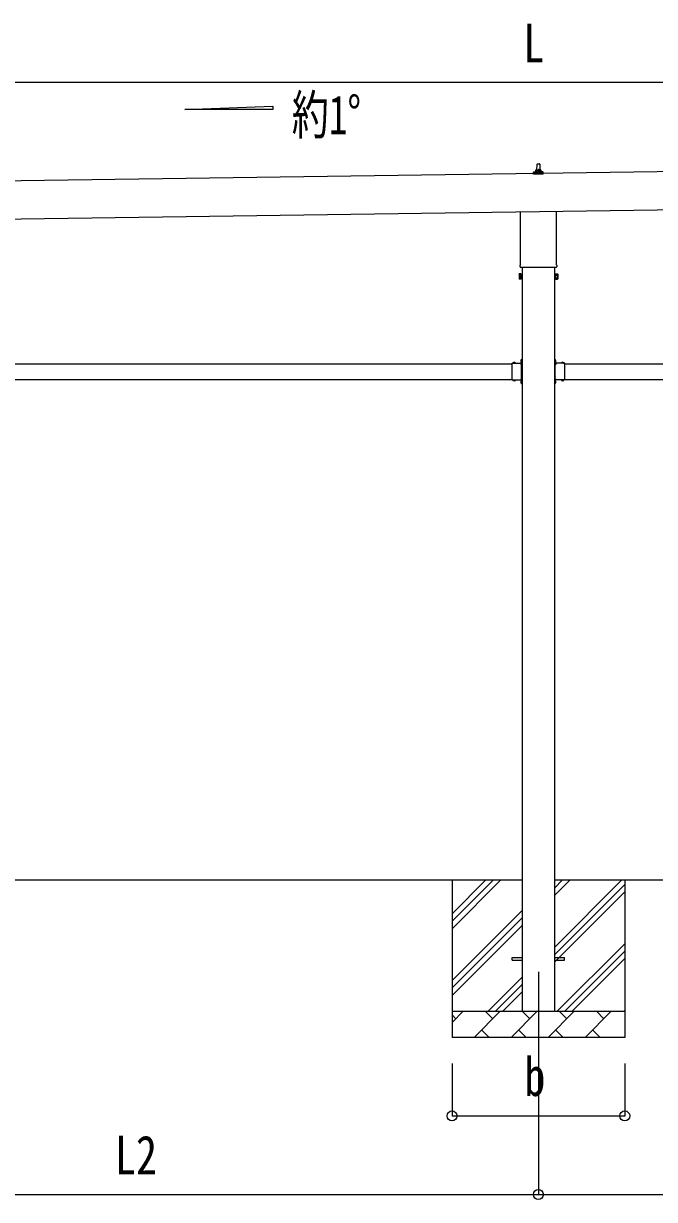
# Model space of a CAD drawing. Units: millimetres, scale not verified. Extents: x -18922 to 18922, y -13365 to 13365.
# Drawn here: x -2364 to 47, y -4738 to -246 of the extents above; entities that cross this region are included whole.
import ezdxf
from ezdxf.enums import TextEntityAlignment as Align

# ---------------------------------------------------------------- set-up
doc = ezdxf.new("R2010")
doc.units = ezdxf.units.MM
doc.header["$LTSCALE"] = 50
for name, color, linetype in [('0-4_YKK_12', 2, 'Continuous'), ('0-5_YKK_13', 4, 'Continuous'), ('0-6_YKK_A1', 4, 'Continuous'), ('0-7_YKK_D', 6, 'Continuous')]:
    doc.layers.add(name, color=color, linetype=linetype)
doc.styles.add('ＭＳ ゴシック', font='')
doc.styles.get('ＭＳ ゴシック').set_extended_font_data('MS Gothic')

msp = doc.modelspace()

# ---------------------------------------------------------------- linework, layer by layer
at = {"layer": '0-4_YKK_12'}
msp.add_line((-396.45, -3868.5), (-396.45, -4368.5), dxfattribs=at)
at = {"layer": '0-5_YKK_13'}
for p, q in [((-406.45, -810.6), (-406.45, -806.38)), ((-405.45, -806.38), (-387.45, -806.38)), ((-402.45, -806.38), (-401.73, -782.86)), ((-400.73, -781.88), (-392.18, -781.88)), ((-391.18, -782.86), (-390.45, -806.38)), ((-386.45, -810.6), (-386.45, -806.38)), ((-414.7, -821.88), (-414.7, -814.17)), ((-378.2, -821.88), (-414.7, -821.88)), ((-414.32, -813.38), (-378.59, -813.38)), ((-413.94, -813.2), (-407.22, -811.57)), ((-406.84, -811.38), (-386.07, -811.38)), ((-378.97, -813.2), (-385.69, -811.57)), ((-378.2, -821.88), (-378.2, -814.17)), ((-464.75, -1165.87), (-464.75, -965.22)), ((-328.15, -963.27), (-328.15, -1165.87)), ((-470.45, -1204.14), (-469.69, -1202.83)), ((-470.45, -1204.14), (-470.45, -1221.14)), ((-463.45, -1207.74), (-469.69, -1207.74)), ((-466.45, -1174.64), (-466.45, -1169.14)), ((-328.52, -1178.14), (-464.39, -1178.14)), ((-329.45, -1207.74), (-323.21, -1207.74)), ((-326.45, -1169.14), (-326.45, -1174.64)), ((-322.45, -1204.14), (-323.21, -1202.83)), ((-322.45, -1204.14), (-322.45, -1221.14)), ((-470.45, -1221.14), (-469.69, -1222.46)), ((-463.45, -1217.55), (-469.69, -1217.55)), ((-463.45, -1222.46), (-469.69, -1222.46)), ((-460.95, -1221.84), (-463.45, -1221.84)), ((-331.95, -1221.84), (-329.45, -1221.84)), ((-329.45, -1217.55), (-323.21, -1217.55)), ((-329.45, -1222.46), (-323.21, -1222.46)), ((-322.45, -1221.14), (-323.21, -1222.46)), ((-496.95, -1553.79), (-496.95, -1543.4)), ((-496.95, -1543.4), (-460.55, -1543.4)), ((-496.95, -1595.79), (-496.95, -1555.21)), ((-493.69, -1542.54), (-493.69, -1542.7)), ((-492.99, -1543.4), (-484.92, -1543.4)), ((-490.08, -1543.4), (-491.4, -1540.74)), ((-487.83, -1543.4), (-486.5, -1540.74)), ((-484.22, -1542.54), (-484.22, -1542.7)), ((-464.65, -1535.5), (-458.95, -1535.5)), ((-460.95, -1545), (-463.95, -1545)), ((-460.55, -1534.37), (-463.21, -1533.05)), ((-460.55, -1536.63), (-463.21, -1537.95)), ((-461.42, -1530.77), (-461.25, -1530.77)), ((-461.42, -1540.24), (-461.25, -1540.24)), ((-460.95, -1553.79), (-460.95, -1547)), ((-460.95, -1595.79), (-460.95, -1555.21)), ((-460.55, -1528), (-458.95, -1528)), ((-460.55, -1544.96), (-460.55, -1528)), ((-460.55, -1531.47), (-460.55, -1539.54)), ((-458.95, -1532.5), (-460.55, -1532.5)), ((-460.55, -1533.5), (-458.95, -1533.5)), ((-460.55, -1537.5), (-458.95, -1537.5)), ((-458.95, -1538.5), (-460.55, -1538.5)), ((-332.35, -1528), (-333.95, -1528)), ((-333.95, -1532.5), (-332.35, -1532.5)), ((-332.35, -1533.5), (-333.95, -1533.5)), ((-328.25, -1535.5), (-333.95, -1535.5)), ((-332.35, -1537.5), (-333.95, -1537.5)), ((-333.95, -1538.5), (-332.35, -1538.5)), ((-332.35, -1544.96), (-332.35, -1528)), ((-332.35, -1531.47), (-332.35, -1539.54)), ((-332.35, -1534.37), (-329.7, -1533.05)), ((-332.35, -1536.63), (-329.7, -1537.95)), ((-295.95, -1543.4), (-332.35, -1543.4)), ((-331.95, -1545), (-328.95, -1545)), ((-331.95, -1553.79), (-331.95, -1547)), ((-331.95, -1595.79), (-331.95, -1555.21)), ((-331.49, -1530.77), (-331.65, -1530.77)), ((-331.49, -1540.24), (-331.65, -1540.24)), ((-308.69, -1542.54), (-308.69, -1542.7)), ((-299.92, -1543.4), (-307.99, -1543.4)), ((-305.08, -1543.4), (-306.4, -1540.74)), ((-302.83, -1543.4), (-301.5, -1540.74)), ((-299.22, -1542.54), (-299.22, -1542.7)), ((-295.95, -1553.79), (-295.95, -1543.4)), ((-295.95, -1595.79), (-295.95, -1555.21)), ((-496.95, -1607.6), (-496.95, -1597.21)), ((-496.95, -1607.6), (-460.55, -1607.6)), ((-493.69, -1608.46), (-493.69, -1608.3)), ((-492.99, -1607.6), (-484.92, -1607.6)), ((-490.08, -1607.6), (-491.4, -1610.26)), ((-487.83, -1607.6), (-486.5, -1610.26)), ((-484.22, -1608.46), (-484.22, -1608.3)), ((-463.95, -1606), (-460.95, -1606)), ((-460.55, -1614.37), (-463.21, -1613.05)), ((-460.55, -1616.63), (-463.21, -1617.95)), ((-461.42, -1610.77), (-461.25, -1610.77)), ((-460.95, -1604), (-460.95, -1597.21)), ((-460.55, -1623), (-460.55, -1606.04)), ((-460.55, -1611.47), (-460.55, -1619.54)), ((-460.55, -1613.5), (-458.95, -1613.5)), ((-332.35, -1613.5), (-333.95, -1613.5)), ((-332.35, -1623), (-332.35, -1606.04)), ((-295.95, -1607.6), (-332.35, -1607.6)), ((-332.35, -1611.47), (-332.35, -1619.54)), ((-332.35, -1614.37), (-329.7, -1613.05)), ((-332.35, -1616.63), (-329.7, -1617.95)), ((-331.95, -1604), (-331.95, -1597.21)), ((-328.95, -1606), (-331.95, -1606)), ((-331.49, -1610.77), (-331.65, -1610.77)), ((-308.69, -1608.46), (-308.69, -1608.3)), ((-299.92, -1607.6), (-307.99, -1607.6)), ((-305.08, -1607.6), (-306.4, -1610.26)), ((-302.83, -1607.6), (-301.5, -1610.26)), ((-299.22, -1608.46), (-299.22, -1608.3)), ((-295.95, -1607.6), (-295.95, -1597.21)), ((-461.42, -1620.24), (-461.25, -1620.24)), ((-460.55, -1617.5), (-458.95, -1617.5)), ((-460.55, -1623), (-458.95, -1623)), ((-332.35, -1617.5), (-333.95, -1617.5)), ((-332.35, -1623), (-333.95, -1623)), ((-331.49, -1620.24), (-331.65, -1620.24)), ((-496.45, -3814), (-458.95, -3814)), ((-496.45, -3823), (-496.45, -3814)), ((-333.95, -3814), (-296.45, -3814)), ((-296.45, -3823), (-296.45, -3814)), ((-496.45, -3823), (-458.95, -3823)), ((-333.95, -3823), (-296.45, -3823))]:
    msp.add_line(p, q, dxfattribs=at)
for points in [[(-463.45, -1222.46), (-463.45, -1202.83), (-469.69, -1202.83)], [(-463.45, -1221.84), (-463.45, -1203.44), (-460.95, -1203.44)], [(-329.45, -1221.84), (-329.45, -1203.44), (-331.95, -1203.44)], [(-329.45, -1222.46), (-329.45, -1202.83), (-323.21, -1202.83)], [(-460.95, -1547), (-463.95, -1547), (-463.95, -1543.4)], [(-458.95, -1543), (-458.95, -1537), (-458.95, -1534), (-458.95, -1528)], [(-333.95, -1543), (-333.95, -1537), (-333.95, -1534), (-333.95, -1528)], [(-331.95, -1547), (-328.95, -1547), (-328.95, -1543.4)], [(-460.95, -1604), (-463.95, -1604), (-463.95, -1607.6)], [(-458.95, -1623), (-458.95, -1617), (-458.95, -1614), (-458.95, -1608)], [(-333.95, -1623), (-333.95, -1617), (-333.95, -1614), (-333.95, -1608)], [(-331.95, -1604), (-328.95, -1604), (-328.95, -1607.6)]]:
    msp.add_lwpolyline(points, dxfattribs=at)
for points in [[(-460.95, -1223.14), (-460.95, -1202.14), (-458.95, -1202.14), (-458.95, -1223.14)], [(-331.95, -1223.14), (-331.95, -1202.14), (-333.95, -1202.14), (-333.95, -1223.14)]]:
    msp.add_lwpolyline(points, close=True, dxfattribs=at)
for centre, radius, start, end in [((-402.37, -807.02), 4.13, 90, 171.17633), ((-405.45, -807.38), 1, 90, 180), ((-400.73, -782.88), 1, 90, 178.60509), ((-393.12, -806.38), 4.83, 133.60282, 180), ((-399.79, -806.38), 4.83, 0, 46.39718), ((-392.18, -782.88), 1, 1.39491, 90), ((-390.54, -807.02), 4.13, 8.82367, 90), ((-387.45, -807.38), 1, 0, 90), ((-413.7, -814.17), 1, 103.62699, 180), ((-407.45, -810.6), 1, 283.62699, 0), ((-385.45, -810.6), 1, 180, 256.37301), ((-379.2, -814.17), 1, 0, 76.37301), ((-462.45, -1169.14), 4, 125.09963, 180), ((-330.45, -1169.14), 4, 0, 54.90037), ((-466.11, -1205.28), 4.34, 145.61575, 214.38425), ((-454.21, -1212.64), 16.24, 162.41205, 197.58795), ((-462.45, -1174.64), 4, 180, 194.47751), ((-462.45, -1174.64), 4, 194.47751, 241.04498), ((-330.45, -1174.64), 4, 298.95502, 345.52249), ((-330.45, -1174.64), 4, 345.52249, 0), ((-326.8, -1205.28), 4.34, 325.61575, 34.38425), ((-338.69, -1212.64), 16.24, 342.41205, 17.58795), ((-466.11, -1220), 4.34, 145.61575, 214.38425), ((-326.8, -1220), 4.34, 325.61575, 34.38425), ((-497.65, -1554.5), 1, 314.427, 45.573), ((-492.83, -1542.54), 0.862, 129.12355, 180), ((-492.99, -1542.7), 0.7, 180, 270), ((-488.95, -1547.3), 7, 90, 129.12355), ((-488.95, -1547.3), 7, 50.87645, 90), ((-484.92, -1542.7), 0.7, 270, 0), ((-485.08, -1542.54), 0.862, 0, 50.87645), ((-456.65, -1535.5), 7, 140.87645, 180), ((-456.65, -1535.5), 7, 180, 219.12355), ((-461.42, -1531.63), 0.862, 90, 140.87645), ((-461.42, -1539.37), 0.862, 219.12355, 270), ((-461.25, -1531.47), 0.7, 0, 90), ((-461.25, -1539.54), 0.7, 270, 0), ((-460.25, -1554.5), 1, 134.427, 225.573), ((-460.95, -1543), 2, 270, 0), ((-331.95, -1543), 2, 180, 270), ((-331.65, -1531.47), 0.7, 90, 180), ((-331.65, -1539.54), 0.7, 180, 270), ((-332.65, -1554.5), 1, 314.427, 45.573), ((-331.49, -1531.63), 0.862, 39.12355, 90), ((-331.49, -1539.37), 0.862, 270, 320.87645), ((-336.25, -1535.5), 7, 0, 39.12355), ((-336.25, -1535.5), 7, 320.87645, 0), ((-307.83, -1542.54), 0.862, 129.12355, 180), ((-307.99, -1542.7), 0.7, 180, 270), ((-303.95, -1547.3), 7, 90, 129.12355), ((-303.95, -1547.3), 7, 50.87645, 90), ((-299.92, -1542.7), 0.7, 270, 0), ((-300.08, -1542.54), 0.862, 0, 50.87645), ((-295.25, -1554.5), 1, 134.427, 225.573), ((-497.65, -1596.5), 1, 314.427, 45.573), ((-492.99, -1608.3), 0.7, 90, 180), ((-492.83, -1608.46), 0.862, 180, 230.87645), ((-488.95, -1603.7), 7, 230.87645, 270), ((-488.95, -1603.7), 7, 270, 309.12355), ((-484.92, -1608.3), 0.7, 0, 90), ((-485.08, -1608.46), 0.862, 309.12355, 0), ((-456.65, -1615.5), 7, 140.87645, 180), ((-456.65, -1615.5), 7, 180, 219.12355), ((-461.42, -1611.63), 0.862, 90, 140.87645), ((-460.25, -1596.5), 1, 134.427, 225.573), ((-461.25, -1611.47), 0.7, 0, 90), ((-460.95, -1608), 2, 0, 90), ((-331.95, -1608), 2, 90, 180), ((-331.65, -1611.47), 0.7, 90, 180), ((-332.65, -1596.5), 1, 314.427, 45.573), ((-331.49, -1611.63), 0.862, 39.12355, 90), ((-336.25, -1615.5), 7, 0, 39.12355), ((-336.25, -1615.5), 7, 320.87645, 0), ((-307.99, -1608.3), 0.7, 90, 180), ((-307.83, -1608.46), 0.862, 180, 230.87645), ((-303.95, -1603.7), 7, 230.87645, 270), ((-303.95, -1603.7), 7, 270, 309.12355), ((-299.92, -1608.3), 0.7, 0, 90), ((-300.08, -1608.46), 0.862, 309.12355, 0), ((-295.25, -1596.5), 1, 134.427, 225.573), ((-461.42, -1619.37), 0.862, 219.12355, 270), ((-461.25, -1619.54), 0.7, 270, 0), ((-331.65, -1619.54), 0.7, 180, 270), ((-331.49, -1619.37), 0.862, 270, 320.87645)]:
    msp.add_arc(centre, radius, start, end, dxfattribs=at)
at = {"layer": '0-6_YKK_A1'}
for p, q in [((-1747.2, -574.68), (-1411.2, -562.26)), ((-1411.2, -574.68), (-1747.2, -574.68)), ((-1411.2, -562.26), (-1411.2, -574.68)), ((1658.28, -789.9), (-3728.76, -866.83)), ((-3726.69, -1011.82), (1660.35, -934.86)), ((-458.95, -1178.14), (-458.95, -4018.5)), ((-333.95, -4018.5), (-333.95, -1178.14)), ((-3295.95, -1545.5), (-496.95, -1545.5)), ((-295.95, -1545.5), (2503.05, -1545.5)), ((-3295.95, -1605.5), (-496.95, -1605.5)), ((-463.95, -1605.5), (-459.45, -1605.5)), ((-328.95, -1605.5), (-333.45, -1605.5)), ((-295.95, -1605.5), (2503.05, -1605.5)), ((-458.95, -3518.5), (-3333.95, -3518.5)), ((-726.45, -3518.5), (-726.45, -4118.5)), ((-726.45, -3703.55), (-541.4, -3518.5)), ((-726.45, -3675.27), (-569.69, -3518.5)), ((-726.45, -3646.98), (-597.97, -3518.5)), ((2541.05, -3518.5), (-333.95, -3518.5)), ((-333.95, -3773.6), (-78.86, -3518.5)), ((-333.95, -3575.61), (-276.85, -3518.5)), ((-333.95, -3547.32), (-305.13, -3518.5)), ((-333.95, -3801.88), (-66.45, -3534.38)), ((-66.45, -3518.5), (-66.45, -4118.5)), ((-333.95, -3830.17), (-66.45, -3562.67)), ((-726.45, -3901.54), (-458.95, -3634.04)), ((-726.45, -3929.82), (-458.95, -3662.32)), ((-726.45, -3958.11), (-458.95, -3690.61)), ((-324.3, -4018.5), (-66.45, -3760.66)), ((-296.01, -4018.5), (-66.45, -3788.94)), ((-267.73, -4018.5), (-66.45, -3817.23)), ((-588.86, -4018.5), (-458.95, -3888.6)), ((-560.57, -4018.5), (-458.95, -3916.88)), ((-532.29, -4018.5), (-458.95, -3945.17)), ((-726.45, -4018.5), (-66.45, -4018.5)), ((-726.45, -4061.39), (-683.56, -4018.5)), ((-712.11, -4047.05), (-726.45, -4032.71)), ((-642.14, -4118.5), (-542.14, -4018.5)), ((-570.69, -4047.05), (-599.25, -4018.5)), ((-500.72, -4118.5), (-400.72, -4018.5)), ((-429.27, -4047.05), (-457.82, -4018.5)), ((-359.3, -4118.5), (-259.3, -4018.5)), ((-287.85, -4047.05), (-316.4, -4018.5)), ((-217.88, -4118.5), (-117.88, -4018.5)), ((-146.43, -4047.05), (-174.98, -4018.5)), ((-69.74, -4018.5), (-66.45, -4015.22)), ((-66.45, -4118.5), (-726.45, -4118.5)), ((-613.59, -4089.95), (-585.03, -4118.5)), ((-472.16, -4089.95), (-443.61, -4118.5)), ((-330.74, -4089.95), (-302.19, -4118.5)), ((-189.32, -4089.95), (-160.77, -4118.5))]:
    msp.add_line(p, q, dxfattribs=at)
for points in [[(-463.95, -1545.5), (-459.45, -1545.5), (-459.45, -1605.5)], [(-328.95, -1545.5), (-333.45, -1545.5), (-333.45, -1605.5)]]:
    msp.add_lwpolyline(points, dxfattribs=at)
at = {"layer": '0-7_YKK_D'}
for p, q in [((2720.18, -471.32), (-3521.26, -471.32)), ((-726.45, -4218.5), (-726.45, -4419.5)), ((-396.45, -4218.5), (-396.45, -4719.5)), ((-396.45, -4218.5), (-396.45, -4719.5)), ((-66.45, -4218.5), (-66.45, -4419.5)), ((-726.45, -4418.5), (-66.45, -4418.5)), ((-3396.45, -4718.5), (-396.45, -4718.5)), ((-396.45, -4718.5), (2603.55, -4718.5))]:
    msp.add_line(p, q, dxfattribs=at)
for centre in [(-726.45, -4418.5), (-66.45, -4418.5), (-396.45, -4718.5), (-396.45, -4718.5)]:
    msp.add_circle(centre, 19.12, dxfattribs=at)

# ---------------------------------------------------------------- texts
at = {"layer": '0-6_YKK_A1', "style": 'ＭＳ ゴシック', "width": 0.7}
msp.add_text('約1°', height=148.5, dxfattribs=at).set_placement((-1338.81, -713.7), align=Align.BOTTOM_LEFT)
at = {"layer": '0-7_YKK_D', "style": 'ＭＳ ゴシック', "width": 0.8}
for s, p in [('L', (-454.54, -439.32)), ('b', (-450.45, -4386.5)), ('L2', (-2015.25, -4686.5))]:
    msp.add_text(s, height=148.5, dxfattribs=at).set_placement(p, align=Align.BOTTOM_LEFT)

doc.saveas('drawing.dxf')
